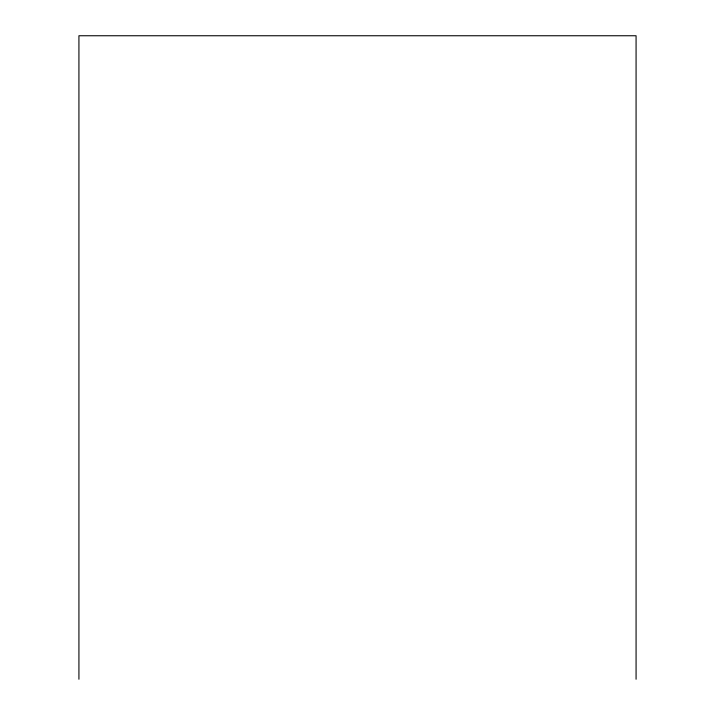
<?xml version="1.0" encoding="UTF-8"?>
<svg xmlns="http://www.w3.org/2000/svg" width="715" height="715" viewBox="0 0 715 715"><rect width="100%" height="100%" fill="white"/><g stroke="black" fill="none" stroke-linecap="round" stroke-linejoin="round"><path stroke-width="1.07" d="M636.073 679.25L636.073 35.75L78.927 35.75L78.927 679.25"/></g></svg>
